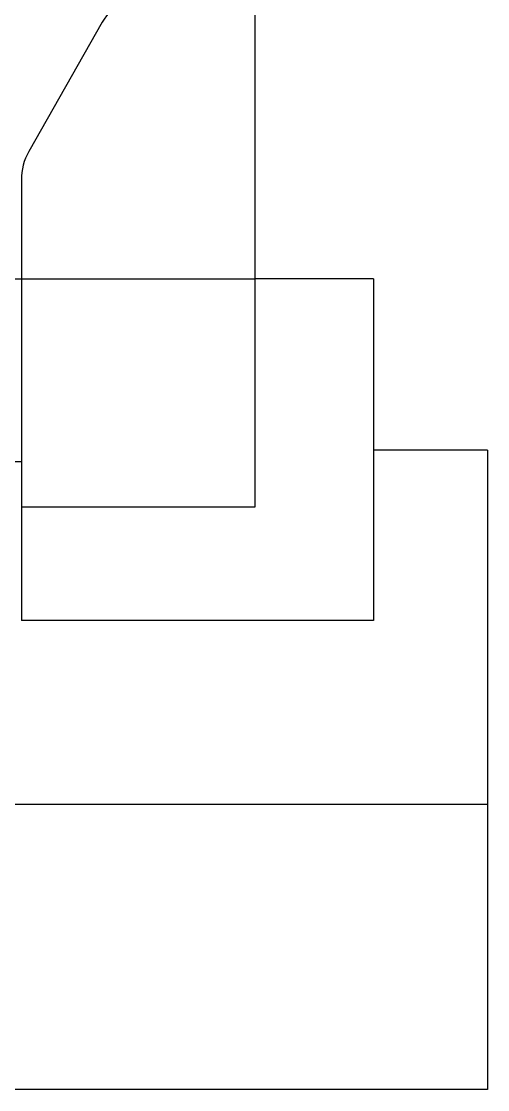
# Model space of a CAD drawing. Extents: x -1568 to -728, y -1287 to -990.
# Drawn here: x -1279.519 to -1277.477, y -1100.709 to -1096.031 of the extents above; entities that cross this region are included whole.
import ezdxf

# ---------------------------------------------------------------- set-up
doc = ezdxf.new("R2010")
doc.units = 0
doc.header["$LTSCALE"] = 5
doc.layers.get('0').update_dxf_attribs({"linetype": 'CONTINUOUS'})

msp = doc.modelspace()

# ---------------------------------------------------------------- linework, layer by layer
for p, q in [((-1278.49612, -1095.90885), (-1278.49612, -1098.15885)), ((-1279.16504, -1096.03544), (-1279.48631, -1096.60145)), ((-1279.5189, -1096.72486), (-1279.5189, -1098.65477)), ((-1338.2689, -1097.15885), (-1278.49612, -1097.15885)), ((-1277.97709, -1097.15885), (-1278.49612, -1097.15885)), ((-1277.97709, -1097.15885), (-1277.97709, -1098.65477)), ((-1277.47709, -1097.90885), (-1277.97709, -1097.90885)), ((-1277.47709, -1097.90885), (-1277.47709, -1099.45885)), ((-1277.47709, -1097.90885), (-1277.47709, -1099.45885)), ((-1338.2689, -1097.95885), (-1279.5189, -1097.95885)), ((-1278.49612, -1098.15885), (-1279.5189, -1098.15885)), ((-1277.97709, -1098.65477), (-1279.5189, -1098.65477)), ((-1340.27003, -1099.45885), (-1277.47709, -1099.45885)), ((-1277.47709, -1099.45885), (-1277.47709, -1100.70885)), ((-1277.47709, -1100.70885), (-1301.17966, -1100.70885))]:
    msp.add_line(p, q)
for centre, start, end in [((-1278.94762, -1096.15885), 90, 150.42004), ((-1279.2689, -1096.72486), 150.42004, 180)]:
    msp.add_arc(centre, 0.25, start, end)

doc.saveas('drawing.dxf')
